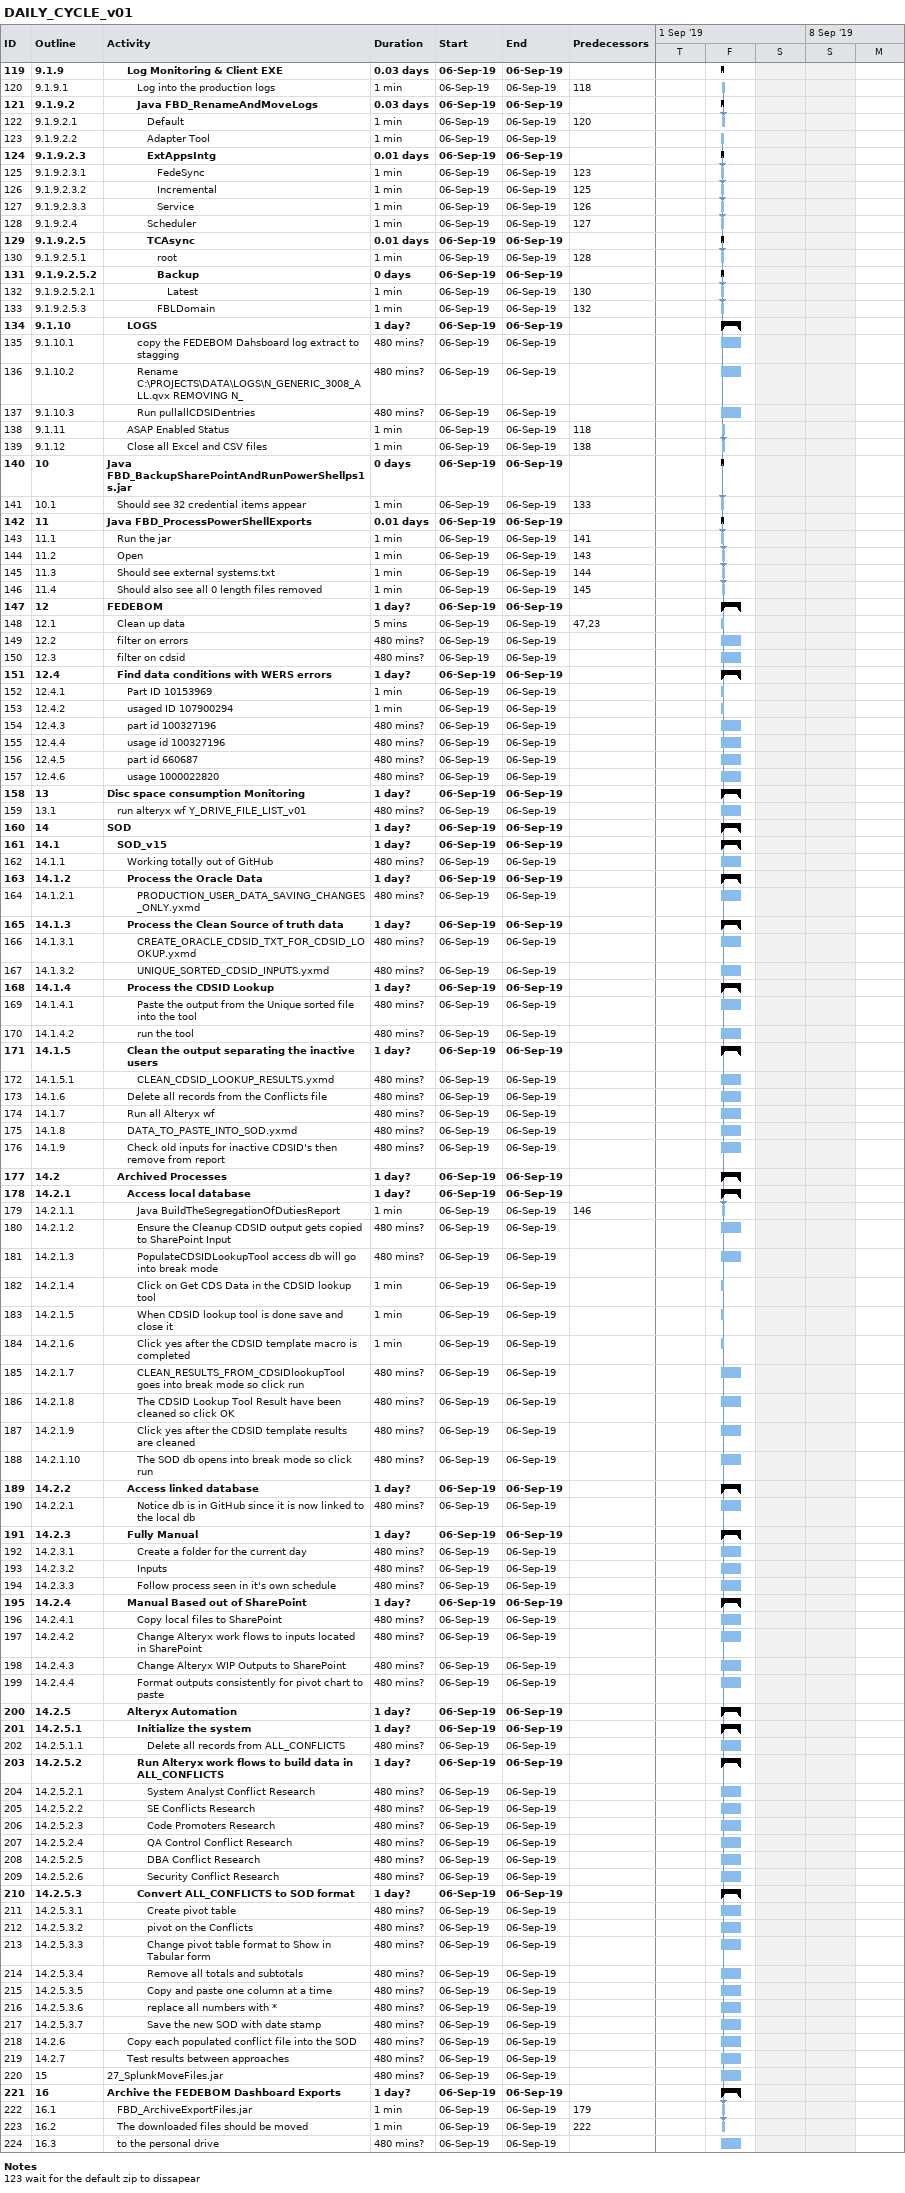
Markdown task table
DAILY_CYCLE_v01

| ID | WBS | Task | Duration | Start | Finish | Predecessors |
|---|---|---|---|---|---|---|
| 119 | 9.1.9 | **Log Monitoring & Client EXE** | 0.03d | 2019-09-06 | 2019-09-06 |  |
| 120 | 9.1.9.1 | Log into the production logs | 1min | 2019-09-06 | 2019-09-06 | 118 |
| 121 | 9.1.9.2 | **Java FBD_RenameAndMoveLogs** | 0.03d | 2019-09-06 | 2019-09-06 |  |
| 122 | 9.1.9.2.1 | Default | 1min | 2019-09-06 | 2019-09-06 | 120 |
| 123 | 9.1.9.2.2 | Adapter Tool | 1min | 2019-09-06 | 2019-09-06 |  |
| 124 | 9.1.9.2.3 | **ExtAppsIntg** | 0.01d | 2019-09-06 | 2019-09-06 |  |
| 125 | 9.1.9.2.3.1 | FedeSync | 1min | 2019-09-06 | 2019-09-06 | 123 |
| 126 | 9.1.9.2.3.2 | Incremental | 1min | 2019-09-06 | 2019-09-06 | 125 |
| 127 | 9.1.9.2.3.3 | Service | 1min | 2019-09-06 | 2019-09-06 | 126 |
| 128 | 9.1.9.2.4 | Scheduler | 1min | 2019-09-06 | 2019-09-06 | 127 |
| 129 | 9.1.9.2.5 | **TCAsync** | 0.01d | 2019-09-06 | 2019-09-06 |  |
| 130 | 9.1.9.2.5.1 | root | 1min | 2019-09-06 | 2019-09-06 | 128 |
| 131 | 9.1.9.2.5.2 | **Backup** | 0d | 2019-09-06 | 2019-09-06 |  |
| 132 | 9.1.9.2.5.2.1 | Latest | 1min | 2019-09-06 | 2019-09-06 | 130 |
| 133 | 9.1.9.2.5.3 | FBLDomain | 1min | 2019-09-06 | 2019-09-06 | 132 |
| 134 | 9.1.10 | **LOGS** | 1d? | 2019-09-06 | 2019-09-06 |  |
| 135 | 9.1.10.1 | copy the FEDEBOM Dahsboard log extract to stagging | 480min? | 2019-09-06 | 2019-09-06 |  |
| 136 | 9.1.10.2 | Rename C:\PROJECTS\DATA\LOGS\N_GENERIC_3008_ALL.qvx REMOVING N_ | 480min? | 2019-09-06 | 2019-09-06 |  |
| 137 | 9.1.10.3 | Run pullallCDSIDentries | 480min? | 2019-09-06 | 2019-09-06 |  |
| 138 | 9.1.11 | ASAP Enabled Status | 1min | 2019-09-06 | 2019-09-06 | 118 |
| 139 | 9.1.12 | Close all Excel and CSV files | 1min | 2019-09-06 | 2019-09-06 | 138 |
| 140 | 10 | **Java FBD_BackupSharePointAndRunPowerShellps1s.jar** | 0d | 2019-09-06 | 2019-09-06 |  |
| 141 | 10.1 | Should see 32 credential items appear | 1min | 2019-09-06 | 2019-09-06 | 133 |
| 142 | 11 | **Java FBD_ProcessPowerShellExports** | 0.01d | 2019-09-06 | 2019-09-06 |  |
| 143 | 11.1 | Run the jar | 1min | 2019-09-06 | 2019-09-06 | 141 |
| 144 | 11.2 | Open | 1min | 2019-09-06 | 2019-09-06 | 143 |
| 145 | 11.3 | Should see external systems.txt | 1min | 2019-09-06 | 2019-09-06 | 144 |
| 146 | 11.4 | Should also see all 0 length files removed | 1min | 2019-09-06 | 2019-09-06 | 145 |
| 147 | 12 | **FEDEBOM** | 1d? | 2019-09-06 | 2019-09-06 |  |
| 148 | 12.1 | Clean up data | 5min | 2019-09-06 | 2019-09-06 | 47, 23 |
| 149 | 12.2 | filter on errors | 480min? | 2019-09-06 | 2019-09-06 |  |
| 150 | 12.3 | filter on cdsid | 480min? | 2019-09-06 | 2019-09-06 |  |
| 151 | 12.4 | **Find data conditions with WERS errors** | 1d? | 2019-09-06 | 2019-09-06 |  |
| 152 | 12.4.1 | Part ID 10153969 | 1min | 2019-09-06 | 2019-09-06 |  |
| 153 | 12.4.2 | usaged ID 107900294 | 1min | 2019-09-06 | 2019-09-06 |  |
| 154 | 12.4.3 | part id 100327196 | 480min? | 2019-09-06 | 2019-09-06 |  |
| 155 | 12.4.4 | usage id 100327196 | 480min? | 2019-09-06 | 2019-09-06 |  |
| 156 | 12.4.5 | part id 660687 | 480min? | 2019-09-06 | 2019-09-06 |  |
| 157 | 12.4.6 | usage 1000022820 | 480min? | 2019-09-06 | 2019-09-06 |  |
| 158 | 13 | **Disc space consumption Monitoring** | 1d? | 2019-09-06 | 2019-09-06 |  |
| 159 | 13.1 | run alteryx wf Y_DRIVE_FILE_LIST_v01 | 480min? | 2019-09-06 | 2019-09-06 |  |
| 160 | 14 | **SOD** | 1d? | 2019-09-06 | 2019-09-06 |  |
| 161 | 14.1 | **SOD_v15** | 1d? | 2019-09-06 | 2019-09-06 |  |
| 162 | 14.1.1 | Working totally out of GitHub | 480min? | 2019-09-06 | 2019-09-06 |  |
| 163 | 14.1.2 | **Process the Oracle Data** | 1d? | 2019-09-06 | 2019-09-06 |  |
| 164 | 14.1.2.1 | PRODUCTION_USER_DATA_SAVING_CHANGES_ONLY.yxmd | 480min? | 2019-09-06 | 2019-09-06 |  |
| 165 | 14.1.3 | **Process the Clean Source of truth data** | 1d? | 2019-09-06 | 2019-09-06 |  |
| 166 | 14.1.3.1 | CREATE_ORACLE_CDSID_TXT_FOR_CDSID_LOOKUP.yxmd | 480min? | 2019-09-06 | 2019-09-06 |  |
| 167 | 14.1.3.2 | UNIQUE_SORTED_CDSID_INPUTS.yxmd | 480min? | 2019-09-06 | 2019-09-06 |  |
| 168 | 14.1.4 | **Process the CDSID Lookup** | 1d? | 2019-09-06 | 2019-09-06 |  |
| 169 | 14.1.4.1 | Paste the output from the Unique sorted file into the tool | 480min? | 2019-09-06 | 2019-09-06 |  |
| 170 | 14.1.4.2 | run the tool | 480min? | 2019-09-06 | 2019-09-06 |  |
| 171 | 14.1.5 | **Clean the output separating the inactive users** | 1d? | 2019-09-06 | 2019-09-06 |  |
| 172 | 14.1.5.1 | CLEAN_CDSID_LOOKUP_RESULTS.yxmd | 480min? | 2019-09-06 | 2019-09-06 |  |
| 173 | 14.1.6 | Delete all records from the Conflicts file | 480min? | 2019-09-06 | 2019-09-06 |  |
| 174 | 14.1.7 | Run all Alteryx wf | 480min? | 2019-09-06 | 2019-09-06 |  |
| 175 | 14.1.8 | DATA_TO_PASTE_INTO_SOD.yxmd | 480min? | 2019-09-06 | 2019-09-06 |  |
| 176 | 14.1.9 | Check old inputs for inactive CDSID's then remove from report | 480min? | 2019-09-06 | 2019-09-06 |  |
| 177 | 14.2 | **Archived Processes** | 1d? | 2019-09-06 | 2019-09-06 |  |
| 178 | 14.2.1 | **Access local database** | 1d? | 2019-09-06 | 2019-09-06 |  |
| 179 | 14.2.1.1 | Java BuildTheSegregationOfDutiesReport | 1min | 2019-09-06 | 2019-09-06 | 146 |
| 180 | 14.2.1.2 | Ensure the Cleanup CDSID output gets copied to SharePoint Input | 480min? | 2019-09-06 | 2019-09-06 |  |
| 181 | 14.2.1.3 | PopulateCDSIDLookupTool access db will go into break mode | 480min? | 2019-09-06 | 2019-09-06 |  |
| 182 | 14.2.1.4 | Click on Get CDS Data in the CDSID lookup tool | 1min | 2019-09-06 | 2019-09-06 |  |
| 183 | 14.2.1.5 | When CDSID lookup tool is done save and close it | 1min | 2019-09-06 | 2019-09-06 |  |
| 184 | 14.2.1.6 | Click yes after the CDSID template macro is completed | 1min | 2019-09-06 | 2019-09-06 |  |
| 185 | 14.2.1.7 | CLEAN_RESULTS_FROM_CDSIDlookupTool goes into break mode so click run | 480min? | 2019-09-06 | 2019-09-06 |  |
| 186 | 14.2.1.8 | The CDSID Lookup Tool Result have been cleaned so click OK | 480min? | 2019-09-06 | 2019-09-06 |  |
| 187 | 14.2.1.9 | Click yes after the CDSID template results are cleaned | 480min? | 2019-09-06 | 2019-09-06 |  |
| 188 | 14.2.1.10 | The SOD db opens into break mode so click run | 480min? | 2019-09-06 | 2019-09-06 |  |
| 189 | 14.2.2 | **Access linked database** | 1d? | 2019-09-06 | 2019-09-06 |  |
| 190 | 14.2.2.1 | Notice db is in GitHub since it is now linked to the local db | 480min? | 2019-09-06 | 2019-09-06 |  |
| 191 | 14.2.3 | **Fully Manual** | 1d? | 2019-09-06 | 2019-09-06 |  |
| 192 | 14.2.3.1 | Create a folder for the current day | 480min? | 2019-09-06 | 2019-09-06 |  |
| 193 | 14.2.3.2 | Inputs | 480min? | 2019-09-06 | 2019-09-06 |  |
| 194 | 14.2.3.3 | Follow process seen in it's own schedule | 480min? | 2019-09-06 | 2019-09-06 |  |
| 195 | 14.2.4 | **Manual Based out of SharePoint** | 1d? | 2019-09-06 | 2019-09-06 |  |
| 196 | 14.2.4.1 | Copy local files to SharePoint | 480min? | 2019-09-06 | 2019-09-06 |  |
| 197 | 14.2.4.2 | Change Alteryx work flows to inputs located in SharePoint | 480min? | 2019-09-06 | 2019-09-06 |  |
| 198 | 14.2.4.3 | Change Alteryx WIP Outputs to SharePoint | 480min? | 2019-09-06 | 2019-09-06 |  |
| 199 | 14.2.4.4 | Format outputs consistently for pivot chart to paste | 480min? | 2019-09-06 | 2019-09-06 |  |
| 200 | 14.2.5 | **Alteryx Automation** | 1d? | 2019-09-06 | 2019-09-06 |  |
| 201 | 14.2.5.1 | **Initialize the system** | 1d? | 2019-09-06 | 2019-09-06 |  |
| 202 | 14.2.5.1.1 | Delete all records from ALL_CONFLICTS | 480min? | 2019-09-06 | 2019-09-06 |  |
| 203 | 14.2.5.2 | **Run Alteryx work flows to build data in ALL_CONFLICTS** | 1d? | 2019-09-06 | 2019-09-06 |  |
| 204 | 14.2.5.2.1 | System Analyst Conflict Research | 480min? | 2019-09-06 | 2019-09-06 |  |
| 205 | 14.2.5.2.2 | SE Conflicts Research | 480min? | 2019-09-06 | 2019-09-06 |  |
| 206 | 14.2.5.2.3 | Code Promoters Research | 480min? | 2019-09-06 | 2019-09-06 |  |
| 207 | 14.2.5.2.4 | QA Control Conflict Research | 480min? | 2019-09-06 | 2019-09-06 |  |
| 208 | 14.2.5.2.5 | DBA Conflict Research | 480min? | 2019-09-06 | 2019-09-06 |  |
| 209 | 14.2.5.2.6 | Security Conflict Research | 480min? | 2019-09-06 | 2019-09-06 |  |
| 210 | 14.2.5.3 | **Convert ALL_CONFLICTS to SOD format** | 1d? | 2019-09-06 | 2019-09-06 |  |
| 211 | 14.2.5.3.1 | Create pivot table | 480min? | 2019-09-06 | 2019-09-06 |  |
| 212 | 14.2.5.3.2 | pivot on the Conflicts | 480min? | 2019-09-06 | 2019-09-06 |  |
| 213 | 14.2.5.3.3 | Change pivot table format to Show in Tabular form | 480min? | 2019-09-06 | 2019-09-06 |  |
| 214 | 14.2.5.3.4 | Remove all totals and subtotals | 480min? | 2019-09-06 | 2019-09-06 |  |
| 215 | 14.2.5.3.5 | Copy and paste one column at a time | 480min? | 2019-09-06 | 2019-09-06 |  |
| 216 | 14.2.5.3.6 | replace all numbers with * | 480min? | 2019-09-06 | 2019-09-06 |  |
| 217 | 14.2.5.3.7 | Save the new SOD with date stamp | 480min? | 2019-09-06 | 2019-09-06 |  |
| 218 | 14.2.6 | Copy each populated conflict file into the SOD | 480min? | 2019-09-06 | 2019-09-06 |  |
| 219 | 14.2.7 | Test results between approaches | 480min? | 2019-09-06 | 2019-09-06 |  |
| 220 | 15 | 27_SplunkMoveFiles.jar | 480min? | 2019-09-06 | 2019-09-06 |  |
| 221 | 16 | **Archive the FEDEBOM Dashboard Exports** | 1d? | 2019-09-06 | 2019-09-06 |  |
| 222 | 16.1 | FBD_ArchiveExportFiles.jar | 1min | 2019-09-06 | 2019-09-06 | 179 |
| 223 | 16.2 | The downloaded files should be moved | 1min | 2019-09-06 | 2019-09-06 | 222 |
| 224 | 16.3 | to the personal drive | 480min? | 2019-09-06 | 2019-09-06 |  |

Notes
- 123: wait for the default zip to dissapear
